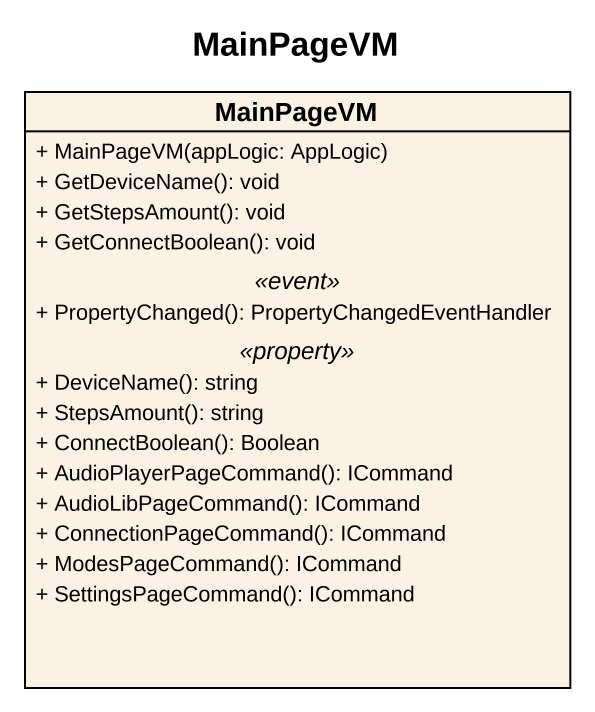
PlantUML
@startuml
title MainPageVM
hide circle
hide empty members
skinparam classAttributeIconSize 0
class MainPageVM {
  + MainPageVM(appLogic: AppLogic)
  + GetDeviceName(): void
  + GetStepsAmount(): void
  + GetConnectBoolean(): void
  .. <<event>> ..
  + PropertyChanged(): PropertyChangedEventHandler
  .. <<property>> ..
  + DeviceName(): string
  + StepsAmount(): string
  + ConnectBoolean(): Boolean
  + AudioPlayerPageCommand(): ICommand
  + AudioLibPageCommand(): ICommand
  + ConnectionPageCommand(): ICommand
  + ModesPageCommand(): ICommand
  + SettingsPageCommand(): ICommand
}
@enduml
